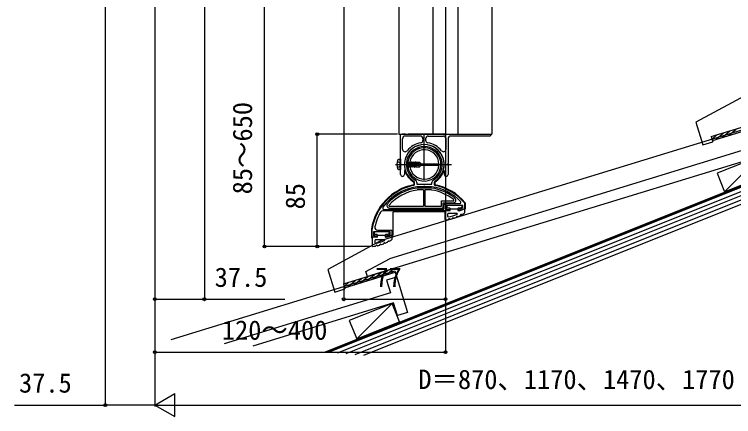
# Model space of a CAD drawing. Units: millimetres, scale not verified. Extents: x -875 to 875, y -1305 to 1298.
# Drawn here: x -231 to 313, y -77 to 227 of the extents above; entities that cross this region are included whole.
import ezdxf
from ezdxf.enums import TextEntityAlignment as Align

# ---------------------------------------------------------------- set-up
doc = ezdxf.new("R2010")
doc.units = ezdxf.units.MM
doc.header["$LTSCALE"] = 8
for name, color, linetype in [('0-2_YKK_11', 7, 'Continuous'), ('0-4_YKK_12', 2, 'Continuous'), ('0-5_YKK_13', 4, 'Continuous'), ('0-6_YKK_D', 6, 'Continuous'), ('0-8_YSS_K', 3, 'Continuous')]:
    doc.layers.add(name, color=color, linetype=linetype)
doc.styles.add('ＭＳ ゴシック', font='')
doc.styles.get('ＭＳ ゴシック').set_extended_font_data('MS Gothic')

msp = doc.modelspace()

# ---------------------------------------------------------------- linework, layer by layer
at = {"layer": '0-2_YKK_11'}
for p, q in [((73.3, 99.733), (73.3, 98.3)), ((94.1, 80.3), (94.1, 82.7)), ((95.1, 83.7), (105.773, 83.7)), ((97.7, 78.3), (47.592, 78.3)), ((48.508, 79.3), (93.1, 79.3))]:
    msp.add_line(p, q, dxfattribs=at)
for points in [[(71.5, 98.41), (71.5, 100.024), (71.258, 100.453)], [(73.3, 98.3), (84.7, 98.3), (84.7, 99.733)], [(86.742, 100.453), (86.5, 100.024), (86.5, 98.41)], [(84.564, 96.497), (84.521, 96.5), (73.479, 96.5), (73.436, 96.497)], [(109.428, 84.264), (109.5, 84.069), (109.5, 79.852), (105.321, 78.33), (104.979, 79.27), (108.1, 80.406), (108.1, 82.3), (95.5, 82.3), (95.5, 79.3), (97.7, 79.3), (97.7, 78.3)], [(43.564, 63.7), (54.5, 63.7), (54.5, 59.833), (50.371, 58.33), (50.029, 59.27), (53.1, 60.388), (53.1, 62.3), (40.5, 62.3), (40.5, 59.3), (42.7, 59.3), (42.7, 58.3), (39.5, 58.3), (39.5, 64.581), (39.504, 64.629)]]:
    msp.add_lwpolyline(points, dxfattribs=at)
for centre, radius, start, end in [((79, 113.3), 15, 301.07294, 238.92706), ((79, 113.3), 13.6, 299.57681, 240.42319), ((70.5, 98.41), 1, 281.96517, 0.00001), ((71.3, 99.733), 2, 0, 60.42321), ((86.7, 99.733), 2, 119.57679, 180), ((87.5, 98.41), 1, 179.99999, 258.03483), ((79, 58.3), 40, 101.96519, 170.89699), ((79, 58.3), 38.6, 98.28795, 144.18949), ((79, 58.3), 38.6, 44.59796, 81.71205), ((79, 58.3), 40, 40.4736, 78.03482), ((95.1, 82.7), 1, 90.00001, 179.99999), ((105.773, 84.7), 1, 270.00001, 44.59794), ((79, 58.3), 38.2, 150.18259, 168.20446), ((47.592, 76.3), 2, 90.00001, 150.18258), ((48.508, 80.3), 1, 144.1895, 270.00003), ((93.1, 80.3), 1, 270.00001, 359.99999), ((43.564, 65.7), 2, 168.20447, 269.99999)]:
    msp.add_arc(centre, radius, start, end, dxfattribs=at)
at = {"layer": '0-4_YKK_12'}
for p, q in [((95, 491.8), (95, 48.745)), ((59.8, 232.3), (59.8, 136.3)), ((85.5, 232.3), (85.5, 136.3)), ((104.5, 232.3), (104.5, 136.3)), ((130.2, 232.3), (130.2, 136.3)), ((59.8, 136.3), (130.2, 136.3))]:
    msp.add_line(p, q, dxfattribs=at)
at = {"layer": '0-5_YKK_13'}
for p, q in [((61, 114.042), (61, 136.3)), ((64.7, 136.3), (62.3, 136.3)), ((94.5, 136.3), (66.8, 136.3)), ((79, 101.415), (79, 136.3)), ((94.5, 136.3), (123.2, 136.3)), ((125.3, 136.3), (127.7, 136.3)), ((129, 136.3), (129, 135.1)), ((62.5, 124.95), (62.5, 132.8)), ((76, 134.8), (64.5, 134.8)), ((78, 132.8), (78, 131.657)), ((80, 132.8), (80, 131.657)), ((82, 134.8), (93.5, 134.8)), ((95.5, 124.95), (95.5, 132.8)), ((97, 132.8), (97, 114.042)), ((128.7, 134.8), (99, 134.8)), ((69.242, 122.351), (69.744, 121.849)), ((69.949, 123.058), (70.451, 122.556)), ((88.051, 123.058), (87.549, 122.556)), ((88.758, 122.351), (88.256, 121.849)), ((60.5, 117.3), (59.698, 117.159)), ((60.5, 117.3), (60.5, 109.3)), ((60.5, 117.3), (61, 117.212)), ((61, 117.212), (61, 109.388)), ((65.568, 114.85), (66.232, 114.85)), ((66.55, 115.4), (66.232, 114.85)), ((66.232, 114.85), (66.932, 111.75)), ((67.25, 111.2), (66.55, 115.4)), ((66.55, 115.4), (66.65, 115.4)), ((66.65, 115.4), (67.35, 111.2)), ((66.968, 114.85), (67.632, 114.85)), ((67.95, 115.4), (67.632, 114.85)), ((67.632, 114.85), (68.332, 111.75)), ((68.65, 111.2), (67.95, 115.4)), ((67.95, 115.4), (68.05, 115.4)), ((68.05, 115.4), (68.75, 111.2)), ((68.368, 114.85), (69.032, 114.85)), ((69.35, 115.4), (69.032, 114.85)), ((69.032, 114.85), (69.732, 111.75)), ((70.05, 111.2), (69.35, 115.4)), ((69.35, 115.4), (69.45, 115.4)), ((69.45, 115.4), (70.15, 111.2)), ((69.768, 114.85), (70.432, 114.85)), ((70.75, 115.4), (70.432, 114.85)), ((70.432, 114.85), (71.132, 111.75)), ((70.878, 114.633), (70.75, 115.4)), ((70.75, 115.4), (70.85, 115.4)), ((70.85, 115.4), (70.969, 114.687)), ((70.877, 114.632), (76.576, 113.45)), ((71.048, 114.7), (75.326, 114.7)), ((71.168, 114.85), (71.832, 114.85)), ((72.092, 115.3), (71.832, 114.85)), ((71.832, 114.85), (71.867, 114.697)), ((72.092, 115.3), (72.308, 115.3)), ((72.092, 115.3), (72.191, 114.7)), ((72.308, 115.3), (72.481, 115)), ((72.308, 115.3), (72.424, 114.7)), ((72.481, 115), (75.45, 115)), ((72.6, 115), (72.6, 114.7)), ((75.326, 114.7), (76.576, 113.45)), ((77, 113.45), (75.45, 115)), ((57.1, 113.3), (78, 113.3)), ((58.466, 113.3), (99.534, 113.3)), ((60.5, 109.3), (59.698, 109.442)), ((60.5, 109.3), (61, 109.388)), ((61, 105.75), (61, 112.559)), ((65.85, 111.2), (65.411, 113.837)), ((65.436, 114.286), (65.95, 111.2)), ((65.453, 112.103), (65.532, 111.75)), ((65.489, 111.75), (65.532, 111.75)), ((65.85, 111.2), (65.532, 111.75)), ((65.85, 111.2), (65.95, 111.2)), ((65.95, 111.2), (66.268, 111.75)), ((66.268, 111.75), (66.932, 111.75)), ((67.25, 111.2), (66.932, 111.75)), ((67.25, 111.2), (67.35, 111.2)), ((67.35, 111.2), (67.668, 111.75)), ((67.668, 111.75), (68.332, 111.75)), ((68.65, 111.2), (68.332, 111.75)), ((68.65, 111.2), (68.75, 111.2)), ((68.75, 111.2), (69.068, 111.75)), ((69.068, 111.75), (69.732, 111.75)), ((70.05, 111.2), (69.732, 111.75)), ((70.05, 111.2), (70.15, 111.2)), ((70.15, 111.2), (70.468, 111.75)), ((70.468, 111.75), (71.132, 111.75)), ((71.45, 111.2), (70.946, 114.226)), ((70.993, 114.21), (75.378, 113.3)), ((71.05, 114.198), (71.55, 111.2)), ((71.45, 111.2), (71.132, 111.75)), ((71.328, 114.14), (71.868, 111.75)), ((71.45, 111.2), (71.55, 111.2)), ((71.55, 111.2), (71.868, 111.75)), ((71.868, 111.75), (72.532, 111.75)), ((72.025, 113.996), (72.532, 111.75)), ((72.317, 113.935), (72.6, 112.217)), ((72.6, 111.6), (72.532, 111.75)), ((72.584, 113.88), (72.6, 113.796)), ((72.6, 113.877), (72.6, 111.6)), ((72.6, 111.6), (75.45, 111.6)), ((74.647, 112.558), (75.45, 111.6)), ((75.378, 113.3), (77, 113.3)), ((75.378, 113.3), (77, 113.15)), ((77, 113.15), (75.45, 111.6)), ((76.576, 113.45), (77, 113.45)), ((76.65, 113.8), (90.089, 113.8)), ((76.65, 112.8), (90.089, 112.8)), ((77, 113.15), (77, 113.45)), ((97, 112.559), (97, 105.75)), ((63.9, 108.444), (63.9, 105.75)), ((69.744, 104.751), (69.242, 104.249)), ((70.451, 104.044), (69.949, 103.542)), ((87.549, 104.044), (88.051, 103.542)), ((88.256, 104.751), (88.758, 104.249)), ((94.1, 108.444), (94.1, 105.75)), ((71, 100.024), (71, 98.002)), ((87, 100.024), (87, 98.002)), ((84.448, 95.5), (73.552, 95.5)), ((78.5, 94), (73.663, 94)), ((78.5, 96.2), (78.5, 95.5)), ((78.5, 94), (78.5, 81.8)), ((79.5, 95.5), (79.5, 96.2)), ((79.5, 94), (79.5, 81.8)), ((84.337, 94), (79.5, 94)), ((59.769, 90.61), (59.417, 91.219)), ((60.283, 91.719), (60.635, 91.11)), ((97.717, 91.719), (97.365, 91.11)), ((98.231, 90.61), (98.583, 91.219)), ((52.706, 81.8), (78.5, 81.8)), ((79.5, 81.8), (91.9, 81.8)), ((93.4, 84.3), (100.985, 84.3)), ((96.2, 80.6), (96.2, 82)), ((107.1, 82.3), (96.5, 82.3)), ((107.4, 82), (107.4, 81.058)), ((110, 84.363), (110, 79.502)), ((55.1, 76.8), (55.1, 59.52)), ((56.1, 77.8), (94.8, 77.8)), ((63.5, 80.3), (63.5, 79.6)), ((64.5, 79.6), (64.5, 80.3)), ((88.5, 80.3), (88.5, 79.6)), ((89.5, 79.6), (89.5, 80.3)), ((94.8, 71.632), (94.8, 78)), ((98.2, 78.3), (95.1, 78.3)), ((98.2, 80.3), (96.5, 80.3)), ((103.719, 76.3), (97.1, 76.3)), ((98.5, 78.6), (98.5, 80)), ((98.5, 79.8), (104.5, 79.8)), ((104.5, 80), (104.5, 78.6)), ((105.842, 80.3), (104.8, 80.3)), ((105.61, 78.3), (104.8, 78.3)), ((105.713, 78.318), (109.397, 79.66)), ((107.203, 80.776), (105.945, 80.318)), ((109.796, 79.427), (110, 79.502)), ((109.8, 76.964), (109.8, 79.378)), ((96.8, 73.942), (96.8, 76)), ((41.2, 60.568), (41.2, 61.968)), ((52.1, 62.268), (41.5, 62.268)), ((43.2, 60.268), (41.5, 60.268)), ((43.5, 58.568), (43.5, 59.968)), ((49.5, 59.968), (49.5, 58.568)), ((50.842, 60.268), (49.8, 60.268)), ((52.203, 60.744), (50.945, 60.287)), ((52.4, 61.968), (52.4, 61.026)), ((39.8, 51.6), (39.8, 57.968)), ((43.2, 58.268), (40.1, 58.268)), ((41.8, 53.91), (41.8, 55.968)), ((48.719, 56.268), (42.1, 56.268)), ((43.5, 59.768), (49.5, 59.768)), ((50.61, 58.268), (49.8, 58.268)), ((50.713, 58.287), (54.397, 59.628)), ((54.793, 59.408), (55.1, 59.52)), ((54.8, 56.932), (54.8, 59.346))]:
    msp.add_line(p, q, dxfattribs=at)
for points in [[(58.505, 115.558), (60.737, 114.445), (61.346, 113.3)], [(65.502, 114.964), (65.568, 114.85), (66.268, 111.75)], [(66.65, 115.4), (66.968, 114.85), (67.668, 111.75)], [(68.05, 115.4), (68.368, 114.85), (69.068, 111.75)], [(69.45, 115.4), (69.768, 114.85), (70.468, 111.75)], [(70.85, 115.4), (71.168, 114.85), (71.201, 114.7)], [(58.505, 111.042), (60.737, 112.155), (61.346, 113.3)], [(75.378, 113.3), (74.647, 112.558), (72.6, 112.4)], [(52.706, 80.3), (93.4, 80.3), (93.4, 84.3)], [(91.9, 81.8), (91.9, 85.8), (100.985, 85.8)], [(39, 64.645), (39, 57.8), (39.8, 57.8)]]:
    msp.add_lwpolyline(points, dxfattribs=at)
for centre, radius, start, end in [((64.5, 132.8), 2, 90, 180), ((76, 132.8), 2, 0, 90), ((76, 131.657), 2, 279.2818, 0), ((82, 132.8), 2, 90, 180), ((82, 131.657), 2, 180, 260.7182), ((93.5, 132.8), 2, 0, 90), ((99, 132.8), 2, 90, 180), ((128.7, 135.1), 0.3, 270, 0), ((79, 113.3), 15.1, 343.95377, 196.04623), ((79, 113.3), 16.6, 99.2818, 141.22121), ((79, 113.3), 12.6, 187.06619, 170.40593), ((79, 113.3), 16.6, 38.77879, 80.7182), ((64.5, 124.95), 2, 180, 321.22121), ((79, 113.3), 11.1, 2.58176, 169.44021), ((69.595, 122.705), 0.5, 135, 225), ((69.595, 122.705), 0.5, 45, 135), ((88.405, 122.705), 0.5, 45, 135), ((88.405, 122.705), 0.5, 315, 45), ((93.5, 124.95), 2, 218.77879, 0), ((64.6, 113.3), 6.5, 147.94412, 212.05588), ((59.854, 116.272), 0.9, 100, 147.94412), ((71.048, 114.452), 0.248, 90, 257.19096), ((59.854, 110.328), 0.9, 212.05588, 260), ((61.3, 114.042), 0.3, 180, 247.97569), ((61.3, 112.559), 0.3, 112.02431, 180), ((61, 113.3), 0.5, 292.02431, 67.97569), ((64.2, 109.044), 0.3, 270, 16.04623), ((79, 113.3), 11.1, 188.02699, 270), ((79, 113.3), 11.1, 270, 357.41824), ((93.8, 109.044), 0.3, 163.95377, 270), ((97, 113.3), 0.5, 112.02434, 247.97566), ((96.7, 114.042), 0.3, 292.02434, 0), ((96.7, 112.559), 0.3, 0, 67.97566), ((62.45, 105.75), 1.45, 180, 0), ((64.2, 108.444), 0.3, 90, 180), ((79, 113.3), 15.5, 197.09809, 238.92705), ((69.595, 103.896), 0.5, 135, 225), ((69.595, 103.896), 0.5, 225, 315), ((79, 113.3), 15.5, 301.07295, 342.90191), ((88.405, 103.896), 0.5, 225, 315), ((88.405, 103.896), 0.5, 315, 45), ((93.8, 108.444), 0.3, 0, 90), ((95.55, 105.75), 1.45, 180, 0), ((79, 58.3), 40.5, 101.39261, 170.98755), ((79, 58.3), 40.5, 40.05455, 78.60739), ((79, 58.3), 37.6, 98.39851, 137.61126), ((79, 58.3), 36.1, 98.57297, 137.61126), ((73.552, 95.2), 0.3, 90, 98.39851), ((73.663, 93.7), 0.3, 90, 98.57297), ((79, 96.2), 0.5, 0, 180), ((84.337, 93.7), 0.3, 81.42703, 90), ((79, 58.3), 36.1, 51.86118, 81.42703), ((84.448, 95.2), 0.3, 81.60149, 90), ((79, 58.3), 37.6, 51.86118, 81.60149), ((59.85, 91.469), 0.5, 29.99993, 209.99993), ((98.15, 91.469), 0.5, 330.00007, 150.00007), ((100.985, 86.3), 2, 270, 51.86118), ((52.706, 82.3), 2, 137.61126, 270), ((52.706, 82.3), 0.5, 137.61126, 270), ((96.5, 82), 0.3, 90, 180), ((100.985, 86.3), 0.5, 270, 51.86118), ((107.1, 82), 0.3, 0, 90), ((56.1, 76.8), 1, 90, 180), ((64, 79.6), 0.5, 180, 0), ((89, 79.6), 0.5, 180, 0), ((95.1, 78), 0.3, 90, 180), ((96.5, 80.6), 0.3, 180, 270), ((97.1, 76), 0.3, 90, 180), ((98.2, 80), 0.3, 0, 90), ((98.2, 78.6), 0.3, 270, 0), ((103.719, 76), 0.3, 294.0901, 90), ((104.8, 80), 0.3, 90, 180), ((104.8, 78.6), 0.3, 180, 270), ((105.61, 78.6), 0.3, 270, 290), ((105.842, 80.6), 0.3, 270, 290), ((107.1, 81.058), 0.3, 290, 0), ((91.8, 102.657), 31.5, 299.79233, 304.5627), ((109.5, 79.378), 0.3, 0, 110), ((109.5, 76.964), 0.3, 304.5627, 0), ((95.1, 71.632), 0.3, 180, 276.07149), ((91.8, 102.657), 31.5, 276.07149, 279.62513), ((97.1, 73.942), 0.3, 180, 280.45754), ((97.017, 71.896), 0.3, 279.62513, 348.28016), ((91.8, 102.657), 29.5, 280.45754, 294.0901), ((97.8, 71.734), 0.5, 33.68099, 168.28016), ((98.466, 72.177), 0.3, 213.68099, 282.33602), ((91.8, 102.657), 31.5, 282.33602, 285.24611), ((100.005, 72.555), 0.3, 285.24611, 353.90114), ((100.8, 72.47), 0.5, 39.30196, 173.90114), ((101.419, 72.977), 0.3, 219.30196, 287.95699), ((91.8, 102.657), 31.5, 287.95699, 291.03724), ((103, 73.537), 0.3, 291.03724, 359.69227), ((103.8, 73.532), 0.5, 45.0931, 179.69227), ((104.365, 74.099), 0.3, 225.0931, 293.74813), ((91.8, 102.657), 31.5, 293.74813, 297.08145), ((106.004, 74.878), 0.3, 297.08145, 5.73648), ((106.8, 74.958), 0.5, 51.1373, 185.73648), ((107.302, 75.581), 0.3, 231.1373, 299.79233), ((41.5, 61.968), 0.3, 90, 180), ((41.5, 60.568), 0.3, 180, 270), ((43.2, 59.968), 0.3, 0, 90), ((49.8, 59.968), 0.3, 90, 180), ((50.842, 60.568), 0.3, 270, 290), ((52.1, 61.968), 0.3, 0, 90), ((52.1, 61.026), 0.3, 290, 0), ((40.1, 57.968), 0.3, 90, 180), ((42.1, 55.968), 0.3, 90, 180), ((36.8, 82.625), 29.5, 280.45754, 294.0901), ((43.2, 58.568), 0.3, 270, 0), ((48.719, 55.968), 0.3, 294.0901, 90), ((36.8, 82.625), 31.5, 293.74813, 297.08145), ((49.8, 58.568), 0.3, 180, 270), ((50.61, 58.568), 0.3, 270, 290), ((51.004, 54.846), 0.3, 297.08145, 5.73648), ((51.8, 54.926), 0.5, 51.1373, 185.73648), ((52.302, 55.549), 0.3, 231.1373, 299.79233), ((36.8, 82.625), 31.5, 299.79233, 304.5627), ((54.5, 59.346), 0.3, 0, 110), ((54.5, 56.932), 0.3, 304.5627, 0), ((40.1, 51.6), 0.3, 180, 276.07149), ((36.8, 82.625), 31.5, 276.07149, 279.62513), ((42.1, 53.91), 0.3, 180, 280.45754), ((42.017, 51.864), 0.3, 279.62513, 348.28016), ((42.8, 51.702), 0.5, 33.68099, 168.28016), ((43.466, 52.146), 0.3, 213.68099, 282.33602), ((36.8, 82.625), 31.5, 282.33602, 285.24611), ((45.005, 52.523), 0.3, 285.24611, 353.90114), ((45.8, 52.438), 0.5, 39.30196, 173.90114), ((46.419, 52.945), 0.3, 219.30196, 287.95699), ((36.8, 82.625), 31.5, 287.95699, 291.03724), ((48, 53.505), 0.3, 291.03724, 359.69227), ((48.8, 53.501), 0.5, 45.0931, 179.69227), ((49.365, 54.067), 0.3, 225.0931, 293.74813)]:
    msp.add_arc(centre, radius, start, end, dxfattribs=at)
at = {"layer": '0-6_YKK_D'}
for p, q in [((18, 470.8), (18, 10.3)), ((-162.5, 341.3), (-162.5, -69.7)), ((-87.5, 341.3), (-87.5, 10.3)), ((-125, 324.3), (-125, -69.7)), ((-125, 324.3), (-125, -69.7)), ((-125, 323.3), (-125, -29.7)), ((-125, 323.3), (-125, 10.3)), ((-42, 51.3), (-42, 232.3)), ((95, 191.3), (95, -29.7)), ((95, 191.3), (95, 10.3)), ((58.8, 136.3), (-3, 136.3)), ((-2, 51.3), (-2, 136.3)), ((38.8, 51.3), (-43, 51.3)), ((38.8, 51.3), (-3, 51.3)), ((18, 11.3), (95, 11.3)), ((-125, -28.7), (95, -28.7)), ((-125, -68.7), (-109.845, -59.95)), ((-109.845, -77.45), (-109.845, -59.95)), ((-231.291, -68.7), (-162.5, -68.7)), ((-125, -68.7), (-162.5, -68.7)), ((-125, -68.7), (-109.845, -77.45)), ((-125, -68.7), (-94.689, -68.7)), ((-107.5, -68.7), (581.5, -68.7))]:
    msp.add_line(p, q, dxfattribs=at)
msp.add_lwpolyline([(-125, 11.3), (-87.5, 11.3), (-26.609, 11.3)], dxfattribs=at)
for centre in [(-2, 136.3), (-42, 51.3), (-2, 51.3), (-125, 11.3), (-87.5, 11.3), (18, 11.3), (95, 11.3), (-125, -28.7), (95, -28.7), (-162.5, -68.7)]:
    msp.add_circle(centre, 1.075, dxfattribs=at)
at = {"layer": '0-8_YSS_K'}
for p, q in [((632.088, 222.5), (4.081, -28.749)), ((632.274, 222.036), (5.195, -28.842)), ((629.543, 220.405), (6.309, -28.934)), ((630.657, 217.62), (12.994, -29.491)), ((631.771, 214.834), (19.679, -30.048)), ((632.886, 212.049), (26.364, -30.604)), ((634, 209.264), (33.049, -31.161)), ((325.425, 167.355), (284.544, 145.296)), ((46.889, 55.92), (335.137, 144.274)), ((284.544, 145.296), (289.787, 128.191)), ((297.142, 131.492), (335.455, 143.236)), ((299.563, 132.234), (305.377, 137.154)), ((304.418, 133.722), (310.231, 138.642)), ((309.272, 135.21), (315.085, 140.13)), ((296.263, 134.36), (297.142, 131.492)), ((296.263, 134.36), (297.435, 130.536)), ((296.823, 132.535), (300.523, 135.666)), ((331.884, 127.588), (52.705, 42.014)), ((289.787, 128.191), (297.435, 130.536)), ((334.229, 119.94), (35.928, 28.504)), ((333.272, 119.646), (306.348, 92.719)), ((46.889, 55.92), (6.008, 33.861)), ((34.755, 32.329), (52.705, 42.014)), ((-112.622, -19.031), (56.601, 32.839)), ((6.008, 33.861), (11.251, 16.756)), ((45.299, 28.239), (51.112, 33.159)), ((50.153, 29.727), (54.37, 33.295)), ((56.601, 32.839), (66.272, 1.288)), ((18.606, 20.057), (56.92, 31.801)), ((30.736, 23.775), (36.549, 28.695)), ((35.928, 28.504), (34.755, 32.329)), ((35.59, 25.263), (41.404, 30.183)), ((40.445, 26.751), (46.258, 31.671)), ((17.727, 22.925), (18.606, 20.057)), ((17.727, 22.925), (18.899, 19.101)), ((18.287, 21.1), (21.987, 24.231)), ((21.028, 20.799), (26.841, 25.719)), ((25.882, 22.287), (31.695, 27.207)), ((11.251, 16.756), (18.899, 19.101)), ((53.348, 16.154), (-72.373, -22.383)), ((55.693, 8.505), (-50.906, -24.17)), ((54.736, 8.212), (27.812, -18.716)), ((58.623, -1.056), (55.693, 8.505)), ((66.272, 1.288), (58.623, -1.056))]:
    msp.add_line(p, q, dxfattribs=at)
for points in [[(296.263, 134.36), (332.664, 145.518), (333.543, 142.65)], [(17.727, 22.925), (54.128, 34.083), (55.007, 31.215)], [(58.066, 28.059), (50.418, 25.714), (53.348, 16.154)]]:
    msp.add_lwpolyline(points, dxfattribs=at)
for points in [[(338.844, 105.72), (333.272, 119.646), (300.776, 106.646), (306.348, 92.719)], [(60.308, -5.715), (54.736, 8.212), (22.24, -4.789), (27.812, -18.716)]]:
    msp.add_lwpolyline(points, close=True, dxfattribs=at)

# ---------------------------------------------------------------- texts
at = {"layer": '0-6_YKK_D', "style": 'ＭＳ ゴシック'}
for s, p in [('85～650', (-47, 90.721)), ('85', (-7, 79.312))]:
    msp.add_text(s, height=14.66, rotation=90, dxfattribs=at).set_placement(p, align=Align.BOTTOM_LEFT)
for s, p in [('37.5', (-79.677, 16.3)), ('77', (41.898, 16.3)), ('120～400', (-74.205, -23.7)), ('D＝870、1170、1470、1770', (74.5, -60.972)), ('37.5', (-227.768, -63.7))]:
    msp.add_text(s, height=14.66, dxfattribs=at).set_placement(p, align=Align.BOTTOM_LEFT)

doc.saveas('drawing.dxf')
